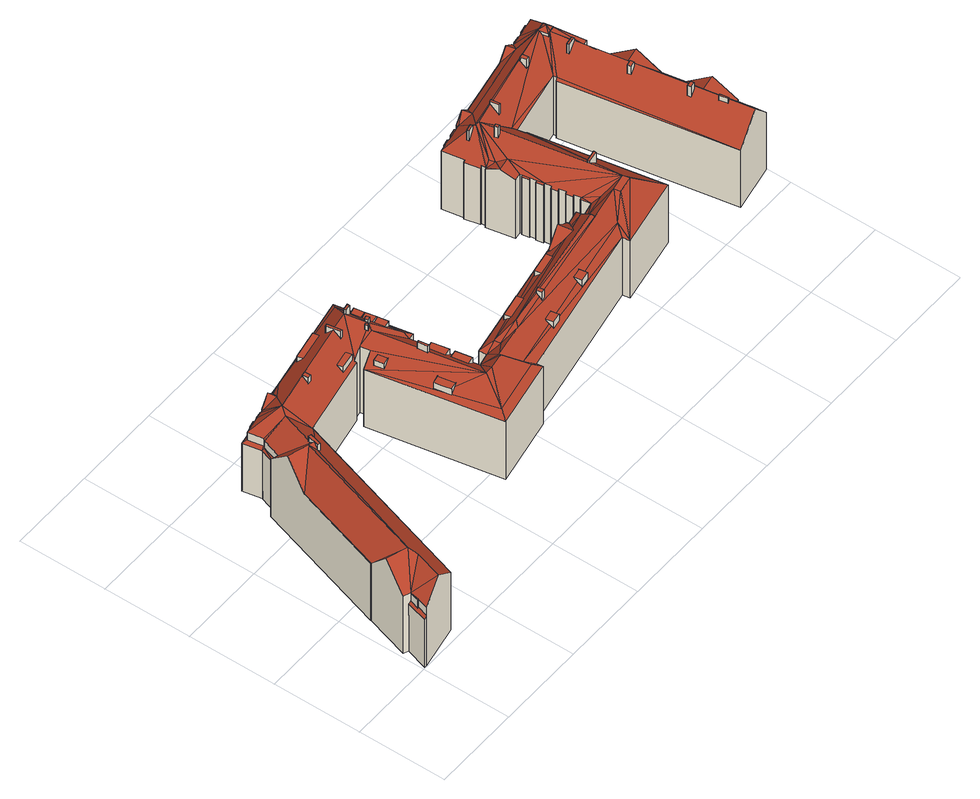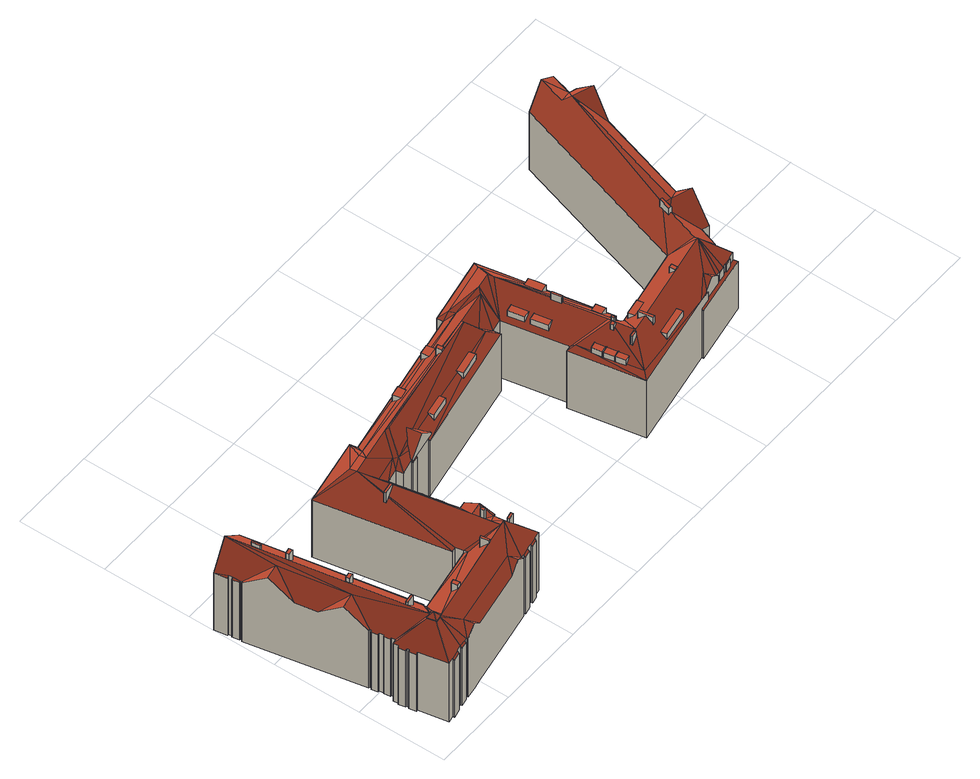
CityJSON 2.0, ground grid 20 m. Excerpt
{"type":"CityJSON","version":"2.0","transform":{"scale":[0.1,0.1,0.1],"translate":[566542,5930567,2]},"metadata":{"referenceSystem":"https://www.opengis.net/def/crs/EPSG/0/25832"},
"CityObjects":{
"building1":{"type":"Building","attributes":{"Grundfläche 2D":"2889.848828","Grundhöhe NN":"2.448"},"children":["building1-1","building1-2","building1-3","building1-4","building1-5","building1-6","building1-7","building1-8","building1-9","building1-10","building1-11","building1-12","building1-13","building1-14","building1-15","building1-16","building1-17","building1-18","building1-19","building1-20","building1-21","building1-22","building1-23","building1-24","building1-25","building1-26","building1-27","building1-28","building1-29"],"geometry":[{"type":"MultiSurface","lod":"3","boundaries":[[[0,1,2,3,4,5,6,7,8,9]],[[10,11,12,13,14,15,7,6,16,17]],[[18,19,20,21,22]],[[23,24,25]],[[26,27,23]],[[28,24,23,27,29,30,31],[22,21,32,33,34,18]],[[35,29,36]],[[29,27,36]],[[37,29,35]],[[38,37,39]],[[40,41,42,29,37]],[[43,44,40]],[[45,46,47,48]],[[49,50,51,52,53,54,55,56]],[[57,58,52,51,50,59]],[[60,59,61]],[[62,63,58,57,59,60]],[[64,65,66]],[[65,67,56,66]],[[56,55,66]],[[68,69,58,70]],[[68,54,53]],[[31,30,29,50,71,72,28]],[[50,29,59]],[[73,74,75,76,28,72]],[[77,78,79,80,81,73]],[[73,81,76,75,74]],[[82,78,77]],[[83,82,84,85,86]],[[82,83,78]],[[78,83,86,85]],[[84,87,88,85]],[[89,88,87]],[[90,91,89,92,93]],[[89,91,88]],[[94,95,92]],[[96,97,98,91,90,93,92,95,99]],[[100,95,94]],[[101,102,103,104,105]],[[102,106,103]],[[104,107,108,109,102,101,105]],[[107,110,111,102,109,108]],[[112,113,114,115,116]],[[116,117,118,119,120]],[[120,121,116]],[[118,117,116,115,114]],[[122,123,112]],[[123,124,125,126,127,114,113,112]],[[128,129,124]],[[130,131,132,128]],[[133,128,132]],[[134,129,135]],[[134,136,137,129]],[[138,139,140,141]],[[142,141,140]],[[143,144,145]],[[144,146,145]],[[146,147,145]],[[144,148,149,150]],[[150,146,144]],[[151,150,149,152,153,154]],[[155,156,81,80,79,78]],[[157,158,156]],[[81,156,158,76]],[[159,158,157,25]],[[160,161,162,163,164,158,159,25,24,165]],[[111,110,120]],[[166,167,24,28,76]],[[78,85,168]],[[102,169,100,106]],[[169,95,100]],[[118,114,170,171]],[[103,106,94]],[[94,106,100]],[[172,130,128,124,173,174,175]],[[129,127,126,125,124]],[[176,174,173]],[[175,177,178,172]],[[133,135,129,128]],[[114,127,126,127,129,137,179,180,181,182,183,184,185,186,187,188]],[[189,170,187]],[[170,114,188,187]],[[190,171,170,189,191,192,193,194,195,196,197,198]],[[199,200,201,202,118,171,190]],[[199,203,204,200]],[[201,205,206,207]],[[202,118,202,201,207,138]],[[141,208,118,202,138]],[[142,209,210,141]],[[211,210,209]],[[212,213,211]],[[213,210,211]],[[214,215,216,217,218,219,220,213]],[[220,210,213]],[[214,221,222,215]],[[216,223,224,217]],[[225,226,118,227,141,210,220,228]],[[227,118,208,141]],[[218,229,230,231,232,145,220,219]],[[145,147,220]],[[118,226,233,234,111,120,119]],[[233,226,225,228,220,111,234]],[[220,147,111]],[[152,235,236,153]],[[154,237,238,151]],[[102,150,151]],[[239,102,151,240,241,242,243,244,245,246,247]],[[248,249,239]],[[249,250,239]],[[239,250,102]],[[111,150,102]],[[111,146,150]],[[111,147,146]],[[251,252,249]],[[249,252,250]],[[169,252,253]],[[169,102,250,252]],[[254,255,251]],[[255,252,251]],[[256,253,252,255]],[[257,258,259,13,12,11,255,254,260,261]],[[262,263,264,265]],[[266,267,268,269,270,271,272,273,3,2,1,274]],[[275,276,269,268,277,265,264]],[[278,265,277]],[[278,279,265]],[[16,6,5,4,280,256,255,17]],[[273,272,271,46,45,262,265,280,4,3]],[[10,17,255]],[[11,10,255]],[[155,281,278]],[[281,279,278]],[[78,168,155]],[[168,282,155]],[[155,282,281]],[[283,279,281]],[[284,26,23]],[[285,27,26]],[[285,286,36,27]],[[39,37,35]],[[44,41,40]],[[61,59,29,42]],[[287,288,289,68,70,58,63,62]],[[290,68,289]],[[68,53,69]],[[291,292,290]],[[290,292,54,68]],[[293,54,292]],[[293,294,66,54]],[[66,55,54]],[[76,158,164,163,162,161,160,165,24,167,166]],[[168,85,88,282]],[[97,96,99,95,283,281,91,98]],[[280,283,295,296,253,297,298]],[[283,95,169,253,296,295]],[[297,253,256,280,298]],[[282,91,281]],[[88,91,282]],[[280,279,283]],[[265,279,280]],[[299,300,301,302]],[[303,302,301]],[[304,302,303]],[[305,304,303]],[[306,307,304,305]],[[308,309,310,311,312,313,314,315,307,306,316,317,318,319,320,321]],[[322,323,324,325,326,327]],[[52,58,69,53]],[[120,110,121]],[[1,0,9,266,274]],[[259,14,13]],[[8,7,15,14,259,258,267,266,9]],[[21,20,33,32]],[[19,18,34]],[[34,33,20,19]],[[262,45,48,275,264,263]],[[271,270,269,276,47,46]],[[276,275,48,47]],[[300,299,328,329]],[[315,314,330,331]],[[307,315,331,332]],[[304,307,332,333]],[[333,334,335,336,302,304]],[[299,302,336,328]],[[323,322,337,338]],[[324,323,338,339]],[[340,341,342,343,50,49]],[[71,50,343,344]],[[72,71,344,345]],[[73,72,345,346]],[[77,73,346,347]],[[82,77,347,348]],[[84,82,348,349]],[[87,84,349,350]],[[89,87,350,351]],[[92,89,351,352]],[[94,92,352,353]],[[103,94,353,354]],[[104,103,354,355]],[[107,104,355,356]],[[121,110,107,356,357]],[[116,121,357,358]],[[112,116,358,359]],[[122,112,359,360]],[[123,122,360,361]],[[173,124,123,361,362]],[[176,173,362,363]],[[174,176,363,364]],[[175,174,364,365]],[[177,175,365,366]],[[178,177,366,367]],[[130,172,368,369]],[[172,178,367,368]],[[131,130,369,370]],[[136,134,135,133,132,131,370,371]],[[137,136,371,372]],[[194,193,373,374]],[[179,137,372,375]],[[180,179,375,376]],[[181,180,376,377]],[[182,181,377,378]],[[183,182,378,379]],[[184,183,379,380]],[[185,184,380,381]],[[187,186,382,383]],[[186,185,381,382]],[[189,187,383,384]],[[191,189,384,385]],[[192,191,385,386]],[[196,195,387,388]],[[193,192,386,373]],[[195,194,374,387]],[[197,196,388,389]],[[198,197,389,390]],[[190,198,390,391]],[[199,190,391,392]],[[203,199,392,393]],[[205,201,394,395]],[[139,138,396,397]],[[204,203,393,398]],[[200,204,398,399]],[[201,200,399,394]],[[206,205,395,400]],[[207,206,400,401]],[[138,207,401,396]],[[402,403,404,212,211,209,142,140,139,397,405]],[[213,212,404,406]],[[214,213,406,407]],[[221,214,407,408]],[[222,221,408,409]],[[215,222,409,410]],[[216,215,410,411]],[[223,216,411,412]],[[224,223,412,413]],[[217,224,413,414]],[[218,217,414,415]],[[229,218,415,416]],[[230,229,416,417]],[[231,230,417,418]],[[232,231,418,419]],[[145,232,419,420]],[[143,145,420,421]],[[148,144,143,421,422]],[[149,148,422,423]],[[152,149,423,424]],[[235,152,424,425]],[[236,235,425,426]],[[153,236,426,427]],[[154,153,427,428]],[[237,154,428,429]],[[238,237,429,430]],[[151,238,430,431]],[[240,151,431,432]],[[241,240,432,433]],[[242,241,433,434]],[[243,242,434,435]],[[244,243,435,436]],[[245,244,436,437]],[[246,245,437,438]],[[247,246,438,439]],[[239,247,439,440]],[[248,239,440,441]],[[249,248,441,442]],[[251,249,442,443]],[[254,251,443,444]],[[260,254,444,445]],[[257,261,446,447]],[[261,260,445,446]],[[258,257,447,448]],[[267,258,448,449]],[[268,267,449,450]],[[277,268,450,451]],[[278,277,451,452]],[[155,278,452,453]],[[156,155,453,454]],[[157,156,454,455]],[[25,157,455,456]],[[313,284,23,25,456,330,314]],[[284,313,312,26]],[[285,26,312,311,286]],[[286,311,310,36]],[[36,310,309,35]],[[35,309,308,39]],[[39,308,321,38]],[[38,321,320,37]],[[37,320,319,40]],[[40,319,318,43]],[[43,318,317,44]],[[44,317,316,41]],[[41,316,306,42]],[[42,306,305,61]],[[61,305,303,60]],[[60,303,301,62]],[[457,288,287,62,301,300,329]],[[291,290,289,288,457,458]],[[292,291,458,459]],[[294,293,292,459,460]],[[327,66,294,460,337,322]],[[66,327,326,64]],[[64,326,325,65]],[[65,325,324,67]],[[56,67,324,339,340,49]],[[461,334,462,463]],[[464,465,335,466]],[[341,467,468,469]],[[470,342,471,472]],[[472,473,474,470]],[[474,473,463,462]],[[475,465,464,476]],[[476,468,467,475]],[[338,337,460,459,458,457,329,328,336,335,465,475,467,341,340,339]],[[334,333,332,331,330,456,455,454,453,452,451,450,449,448,447,446,445,444,443,442,441,440,439,438,437,436,435,434,433,432,431,430,429,428,427,426,425,424,423,422,421,420,419,418,417,416,415,414,413,412,411,410,409,408,407,406,404,403,402,405,397,396,401,400,395,394,399,398,393,392,391,390,389,388,387,374,373,386,385,384,383,382,381,380,379,378,377,376,375,372,371,370,369,368,367,366,365,364,363,362,361,360,359,358,357,356,355,354,353,352,351,350,349,348,347,346,345,344,343,342,470,474,462]]],"semantics":{"surfaces":[{"type":"RoofSurface"},{"type":"WallSurface"},{"type":"GroundSurface"}],"values":[0,0,0,0,0,0,0,0,0,0,0,0,0,0,0,0,0,0,0,0,0,0,0,0,0,0,0,0,0,0,0,0,0,0,0,0,0,0,0,0,0,0,0,0,0,0,0,0,0,0,0,0,0,0,0,0,0,0,0,0,0,0,0,0,0,0,0,0,0,0,0,0,0,0,0,0,0,0,0,0,0,0,0,0,0,0,0,0,0,0,0,0,0,0,0,0,0,0,0,0,0,0,0,0,0,0,0,0,0,0,0,0,0,0,0,0,0,0,0,0,0,0,0,0,0,0,0,0,0,0,0,0,0,0,0,0,0,0,0,0,0,0,0,0,0,0,0,0,0,0,0,0,0,0,0,0,0,0,0,0,0,0,0,0,0,0,0,1,1,1,1,1,1,1,1,1,1,1,1,1,1,1,1,1,1,1,1,1,1,1,1,1,1,1,1,1,1,1,1,1,1,1,1,1,1,1,1,1,1,1,1,1,1,1,1,1,1,1,1,1,1,1,1,1,1,1,1,1,1,1,1,1,1,1,1,1,1,1,1,1,1,1,1,1,1,1,1,1,1,1,1,1,1,1,1,1,1,1,1,1,1,1,1,1,1,1,1,1,1,1,1,1,1,1,1,1,1,1,1,1,1,1,1,1,1,1,1,1,1,1,1,1,1,1,1,1,1,1,1,1,1,1,1,1,1,1,1,1,1,1,1,1,1,1,1,1,1,1,1,1,1,1,1,1,1,1,1,1,1,1,2,2]}}]},
"building1-1":{"type":"BuildingInstallation","parents":["building1"],"geometry":[{"type":"MultiSurface","lod":"3","boundaries":[[[477,478,479,480,481]],[[482,481,480,483]],[[484,485,480,479]],[[486,487,480,485]],[[488,489,490,480,487]],[[483,480,490]],[[491,115,113,127,479,478,477,481]],[[127,188,492,485,484,479]],[[487,486,485,492,170,171,493]],[[208,227,490,489,488,487,493,202]],[[227,226,483,490]],[[226,494,482,483]],[[481,482,494,119,117,491]]],"semantics":{"surfaces":[{"type":"RoofSurface"},{"type":"WallSurface"}],"values":[0,0,0,0,0,0,1,1,1,1,1,1,1]}}]},
"building1-2":{"type":"BuildingInstallation","parents":["building1"],"geometry":[{"type":"MultiSurface","lod":"3","boundaries":[[[495,496,497,498,499,500]],[[501,502,496,495]],[[502,79,503,498,497,496]],[[503,504,499,498]],[[504,80,501,495,500,499]]],"semantics":{"surfaces":[{"type":"RoofSurface"},{"type":"WallSurface"}],"values":[0,1,1,1,1]}}]},
"building1-3":{"type":"BuildingInstallation","parents":["building1"],"geometry":[{"type":"MultiSurface","lod":"3","boundaries":[[[505,506,507,508]],[[509,510,505,508]],[[510,109,101,511,506,505]],[[511,512,507,506]],[[509,508,507,512,105,108]]],"semantics":{"surfaces":[{"type":"RoofSurface"},{"type":"WallSurface"}],"values":[0,1,1,1,1]}}]},
"building1-4":{"type":"BuildingInstallation","parents":["building1"],"geometry":[{"type":"MultiSurface","lod":"3","boundaries":[[[513,514,515,516]],[[515,514,517,518]],[[516,515,518,519]],[[513,516,519,520]],[[514,513,520,517]]],"semantics":{"surfaces":[{"type":"RoofSurface"},{"type":"WallSurface"}],"values":[0,1,1,1,1]}}]},
"building1-5":{"type":"BuildingInstallation","parents":["building1"],"geometry":[{"type":"MultiSurface","lod":"3","boundaries":[[[521,522,523,524]],[[523,522,525,526]],[[521,524,527]],[[527,525,522,521]]],"semantics":{"surfaces":[{"type":"RoofSurface"},{"type":"WallSurface"}],"values":[0,1,1,1]}}]},
"building1-6":{"type":"BuildingInstallation","parents":["building1"],"geometry":[{"type":"MultiSurface","lod":"3","boundaries":[[[528,529,530,531]],[[531,530,532,533]],[[528,531,533,534]],[[529,528,534,535]],[[530,529,535,532]]],"semantics":{"surfaces":[{"type":"RoofSurface"},{"type":"WallSurface"}],"values":[0,1,1,1,1]}}]},
"building1-7":{"type":"BuildingInstallation","parents":["building1"],"geometry":[{"type":"MultiSurface","lod":"3","boundaries":[[[536,537,538,539]],[[540,541,536,539]],[[542,543,537,536,541,31]],[[543,544,538,537]],[[540,539,538,544,545,30]]],"semantics":{"surfaces":[{"type":"RoofSurface"},{"type":"WallSurface"}],"values":[0,1,1,1,1]}}]},
"building1-8":{"type":"BuildingInstallation","parents":["building1"],"geometry":[{"type":"MultiSurface","lod":"3","boundaries":[[[546,547,548,549]],[[550,551,547,546]],[[225,548,547,551,233]],[[225,228,549,548]],[[234,550,546,549,228]]],"semantics":{"surfaces":[{"type":"RoofSurface"},{"type":"WallSurface"}],"values":[0,1,1,1,1]}}]},
"building1-9":{"type":"BuildingInstallation","parents":["building1"],"geometry":[{"type":"MultiSurface","lod":"3","boundaries":[[[552,553,554,555]],[[556,557,552,555]],[[553,552,557,99]],[[555,554,96,556]]],"semantics":{"surfaces":[{"type":"RoofSurface"},{"type":"WallSurface"}],"values":[0,1,1,1]}}]},
"building1-10":{"type":"BuildingInstallation","parents":["building1"],"geometry":[{"type":"MultiSurface","lod":"3","boundaries":[[[558,559,560,561]],[[561,560,562,563]],[[558,561,563,564]],[[559,558,564,219]],[[560,559,219,562]]],"semantics":{"surfaces":[{"type":"RoofSurface"},{"type":"WallSurface"}],"values":[0,1,1,1,1]}}]},
"building1-11":{"type":"BuildingInstallation","parents":["building1"],"geometry":[{"type":"MultiSurface","lod":"3","boundaries":[[[565,566,567,568]],[[569,272,568,567]],[[566,565,273,570]],[[570,569,567,566]]],"semantics":{"surfaces":[{"type":"RoofSurface"},{"type":"WallSurface"}],"values":[0,1,1,1]}}]},
"building1-12":{"type":"BuildingInstallation","parents":["building1"],"geometry":[{"type":"MultiSurface","lod":"3","boundaries":[[[571,572,573,574,575]],[[575,574,576,163]],[[159,573,572,571,164]],[[576,574,573,159]]],"semantics":{"surfaces":[{"type":"RoofSurface"},{"type":"WallSurface"}],"values":[0,1,1,1]}}]},
"building1-13":{"type":"BuildingInstallation","parents":["building1"],"geometry":[{"type":"MultiSurface","lod":"3","boundaries":[[[577,578,579,580]],[[580,579,581,582]],[[577,580,582,583]],[[578,577,583,584]],[[579,578,584,581]]],"semantics":{"surfaces":[{"type":"RoofSurface"},{"type":"WallSurface"}],"values":[0,1,1,1,1]}}]},
"building1-14":{"type":"BuildingInstallation","parents":["building1"],"geometry":[{"type":"MultiSurface","lod":"3","boundaries":[[[585,586,587,588,589,590]],[[591,83,592,588,587,586]],[[592,86,590,589,588]],[[586,585,591]]],"semantics":{"surfaces":[{"type":"RoofSurface"},{"type":"WallSurface"}],"values":[0,1,1,1]}}]},
"building1-15":{"type":"BuildingInstallation","parents":["building1"],"geometry":[{"type":"MultiSurface","lod":"3","boundaries":[[[593,594,595,596]],[[597,598,594,593]],[[598,599,595,594]],[[596,595,599,167,600]],[[166,597,593,596,600]]],"semantics":{"surfaces":[{"type":"RoofSurface"},{"type":"WallSurface"}],"values":[0,1,1,1,1]}}]},
"building1-16":{"type":"BuildingInstallation","parents":["building1"],"geometry":[{"type":"MultiSurface","lod":"3","boundaries":[[[601,602,603,604]],[[604,603,605,606]],[[601,604,606,607]],[[602,601,607,608]],[[603,602,608,605]]],"semantics":{"surfaces":[{"type":"RoofSurface"},{"type":"WallSurface"}],"values":[0,1,1,1,1]}}]},
"building1-17":{"type":"BuildingInstallation","parents":["building1"],"geometry":[{"type":"MultiSurface","lod":"3","boundaries":[[[609,610,611,612]],[[612,611,613,614]],[[609,612,614,615]],[[610,609,615,616]],[[611,610,616,613]]],"semantics":{"surfaces":[{"type":"RoofSurface"},{"type":"WallSurface"}],"values":[0,1,1,1,1]}}]},
"building1-18":{"type":"BuildingInstallation","parents":["building1"],"geometry":[{"type":"MultiSurface","lod":"3","boundaries":[[[617,618,619,620,621]],[[622,623,620,619]],[[623,93,97,617,621,620]],[[90,622,619,618,98]]],"semantics":{"surfaces":[{"type":"RoofSurface"},{"type":"WallSurface"}],"values":[0,1,1,1]}}]},
"building1-19":{"type":"BuildingInstallation","parents":["building1"],"geometry":[{"type":"MultiSurface","lod":"3","boundaries":[[[624,625,626,627]],[[625,624,628,629]],[[625,629,626]],[[627,628,624]]],"semantics":{"surfaces":[{"type":"RoofSurface"},{"type":"WallSurface"}],"values":[0,1,1,1]}}]},
"building1-20":{"type":"BuildingInstallation","parents":["building1"],"geometry":[{"type":"MultiSurface","lod":"3","boundaries":[[[630,631,632,633]],[[631,634,632]],[[633,635,630]],[[631,630,635,634]]],"semantics":{"surfaces":[{"type":"RoofSurface"},{"type":"WallSurface"}],"values":[0,1,1,1]}}]},
"building1-21":{"type":"BuildingInstallation","parents":["building1"],"geometry":[{"type":"MultiSurface","lod":"3","boundaries":[[[636,637,638,639]],[[639,638,640,161]],[[637,636,162,641]],[[641,640,638,637]]],"semantics":{"surfaces":[{"type":"RoofSurface"},{"type":"WallSurface"}],"values":[0,1,1,1]}}]},
"building1-22":{"type":"BuildingInstallation","parents":["building1"],"geometry":[{"type":"MultiSurface","lod":"3","boundaries":[[[642,643,644,645]],[[645,644,646,647]],[[642,645,647,648]],[[643,642,648,649]],[[644,643,649,646]]],"semantics":{"surfaces":[{"type":"RoofSurface"},{"type":"WallSurface"}],"values":[0,1,1,1,1]}}]},
"building1-23":{"type":"BuildingInstallation","parents":["building1"],"geometry":[{"type":"MultiSurface","lod":"3","boundaries":[[[650,651,652,653]],[[653,652,654,165]],[[651,650,160,655]],[[655,654,652,651]]],"semantics":{"surfaces":[{"type":"RoofSurface"},{"type":"WallSurface"}],"values":[0,1,1,1]}}]},
"building1-24":{"type":"BuildingInstallation","parents":["building1"],"geometry":[{"type":"MultiSurface","lod":"3","boundaries":[[[656,657,658,659,660,661]],[[662,663,657,656]],[[664,659,658,657,663,296,297]],[[664,665,660,659]],[[662,656,661,660,665,298,295]]],"semantics":{"surfaces":[{"type":"RoofSurface"},{"type":"WallSurface"}],"values":[0,1,1,1,1]}}]},
"building1-25":{"type":"BuildingInstallation","parents":["building1"],"geometry":[{"type":"MultiSurface","lod":"3","boundaries":[[[666,667,668,669]],[[670,668,667,671,672]],[[669,668,670]],[[666,671,667]]],"semantics":{"surfaces":[{"type":"RoofSurface"},{"type":"WallSurface"}],"values":[0,1,1,1]}}]},
"building1-26":{"type":"BuildingInstallation","parents":["building1"],"geometry":[{"type":"MultiSurface","lod":"3","boundaries":[[[673,674,675,676,677]],[[674,673,677,678,57,679]],[[53,675,674,679,63,70,69]],[[53,680,676,675]],[[681,678,677,676,680,51]]],"semantics":{"surfaces":[{"type":"RoofSurface"},{"type":"WallSurface"}],"values":[0,1,1,1,1]}}]},
"building1-27":{"type":"BuildingInstallation","parents":["building1"],"geometry":[{"type":"MultiSurface","lod":"3","boundaries":[[[682,683,684,685]],[[685,684,686,687]],[[682,685,687,688]],[[683,682,688,689]],[[684,683,689,686]]],"semantics":{"surfaces":[{"type":"RoofSurface"},{"type":"WallSurface"}],"values":[0,1,1,1,1]}}]},
"building1-28":{"type":"BuildingInstallation","parents":["building1"],"geometry":[{"type":"MultiSurface","lod":"3","boundaries":[[[690,691,692,693]],[[125,126,693,692]],[[694,695,691,690]],[[692,691,695,125]],[[694,690,693,126]]],"semantics":{"surfaces":[{"type":"RoofSurface"},{"type":"WallSurface"}],"values":[0,1,1,1,1]}}]},
"building1-29":{"type":"BuildingInstallation","parents":["building1"],"geometry":[{"type":"MultiSurface","lod":"3","boundaries":[[[696,697,698,699]],[[700,701,697,696]],[[75,702,698,697,701]],[[702,703,699,698]],[[74,700,696,699,703]]],"semantics":{"surfaces":[{"type":"RoofSurface"},{"type":"WallSurface"}],"values":[0,1,1,1,1]}}]}
},
"vertices":[
[871,367,167],[871,364,167],[879,360,172],[891,352,182],[902,347,191],[912,343,199],[914,342,201],[908,375,201],[883,370,178],[871,368,167],[933,359,182],[939,367,175],[942,370,173],[948,377,167],[947,382,167],[932,379,179],[916,343,199],[927,354,188],[423,568,188],[420,581,188],[355,569,188],[358,556,188],[368,558,188],[295,567,163],[509,595,174],[520,608,163],[271,561,163],[254,539,185],[470,545,221],[215,497,221],[426,537,221],[431,538,221],[357,559,184],[355,569,173],[420,581,173],[219,550,163],[227,551,163],[204,548,163],[203,549,162],[219,552,162],[194,546,163],[179,543,163],[163,540,163],[193,548,162],[178,545,162],[679,310,186],[731,320,186],[728,335,186],[676,325,186],[111,21,164],[245,448,164],[184,391,202],[178,393,208],[175,383,208],[71,92,221],[81,75,206],[62,12,206],[184,410,208],[182,405,208],[208,483,208],[166,501,163],[170,506,163],[152,458,163],[182,406,207],[18,28,163],[20,28,165],[25,50,163],[12,2,165],[166,397,221],[178,393,221],[181,405,209],[427,482,164],[426,486,168],[447,490,188],[470,493,211],[475,494,216],[480,494,221],[451,468,188],[518,247,213],[496,366,213],[492,388,213],[475,483,213],[423,463,163],[461,306,171],[477,170,163],[490,189,176],[466,288,172],[632,199,163],[614,212,176],[630,213,163],[715,242,174],[610,228,178],[982,279,163],[737,245,173],[985,262,163],[996,300,178],[831,269,178],[736,251,178],[714,247,178],[853,273,178],[1035,323,216],[1075,416,200],[1070,344,216],[1140,291,163],[1086,582,164],[1075,421,199],[1073,329,216],[1079,581,170],[1073,421,201],[1073,415,202],[1075,599,170],[1015,640,217],[1229,619,167],[1275,672,218],[1276,673,219],[1274,671,218],[1228,628,166],[1266,683,212],[1272,692,219],[1265,689,217],[1073,608,170],[1075,599,163],[1224,618,163],[1293,236,163],[1352,247,219],[1285,622,219],[1284,627,219],[1276,672,219],[1344,362,206],[1316,518,204],[1386,314,166],[1390,315,166],[1379,368,206],[1369,423,164],[1350,525,204],[1360,473,164],[1340,577,165],[1338,577,165],[1246,736,166],[1245,739,166],[1222,735,186],[1226,714,186],[1197,730,162],[963,587,165],[969,556,180],[967,588,165],[987,580,169],[983,594,169],[975,524,167],[991,527,167],[999,561,180],[1001,477,167],[992,522,167],[995,506,167],[998,492,167],[564,296,163],[537,441,163],[550,443,163],[535,453,174],[532,487,172],[520,536,174],[520,534,174],[524,511,174],[525,509,174],[529,486,174],[516,558,174],[483,502,218],[484,506,216],[530,241,224],[1032,337,216],[1289,676,219],[1285,694,219],[1387,310,166],[1399,256,163],[1391,284,167],[1389,293,167],[1394,285,163],[1392,294,163],[1389,310,163],[1337,581,165],[1340,582,162],[1337,597,162],[1334,596,165],[1332,607,165],[1334,607,162],[1332,622,162],[1330,622,165],[1328,631,165],[1277,672,218],[1339,633,165],[1317,749,166],[1337,645,165],[1340,646,161],[1337,661,161],[1334,661,165],[1333,667,165],[1336,668,161],[1333,684,161],[1329,683,166],[1302,746,166],[1283,742,167],[1270,739,167],[1272,693,218],[1302,750,162],[1282,746,162],[1269,743,162],[1253,740,162],[1253,737,166],[1271,692,218],[1066,706,161],[1047,681,185],[1042,702,185],[1019,698,165],[1020,694,165],[1012,693,165],[996,689,165],[983,687,165],[967,684,165],[950,681,165],[996,647,211],[1004,641,219],[1012,697,160],[995,694,160],[982,691,161],[967,688,161],[1067,653,219],[1265,691,219],[1268,692,219],[1062,652,219],[959,632,165],[956,632,161],[963,598,161],[966,599,165],[1067,651,217],[1062,650,217],[990,522,164],[993,505,164],[995,492,164],[998,476,164],[1014,400,166],[1003,461,167],[1001,461,163],[1003,445,163],[1006,446,167],[1009,431,167],[1006,430,163],[1009,415,163],[1011,415,166],[1012,400,163],[1016,377,163],[1031,367,177],[985,371,163],[975,356,177],[956,323,216],[982,387,163],[970,366,182],[950,329,224],[932,381,160],[932,379,162],[947,382,162],[949,380,164],[948,384,160],[679,313,182],[678,318,178],[678,319,177],[616,302,182],[871,368,162],[883,370,162],[883,374,158],[729,332,172],[729,331,174],[731,323,182],[801,335,182],[848,344,182],[871,367,163],[676,325,171],[728,335,170],[590,319,163],[593,302,163],[617,288,182],[652,278,224],[570,255,215],[563,247,224],[646,269,215],[270,563,163],[250,558,185],[226,553,163],[140,462,163],[136,464,163],[120,412,221],[104,361,163],[39,155,163],[40,154,163],[25,107,221],[9,55,163],[731,283,216],[739,285,216],[738,291,222],[730,289,222],[140,465,135],[140,462,142],[152,458,142],[149,462,135],[166,501,142],[163,504,135],[170,506,142],[163,540,142],[155,546,135],[219,552,141],[219,550,143],[227,551,143],[226,553,141],[271,561,141],[270,563,140],[295,567,140],[294,571,136],[179,543,142],[178,545,141],[193,548,141],[194,546,142],[204,548,142],[203,549,141],[20,51,136],[5,2,136],[12,2,142],[20,28,142],[18,28,140],[25,50,141],[140,465,4],[140,462,4],[295,567,4],[294,571,4],[155,546,4],[163,504,4],[162,503,4],[149,463,4],[149,462,4],[20,51,4],[5,2,4],[12,2,4],[111,21,4],[238,427,4],[244,444,4],[245,448,4],[427,482,4],[426,486,4],[447,490,4],[451,468,4],[423,463,4],[477,170,4],[632,199,4],[630,213,4],[982,279,4],[985,262,4],[1140,291,4],[1086,582,4],[1079,581,4],[1075,599,4],[1228,628,4],[1229,619,4],[1224,618,4],[1293,236,4],[1399,256,4],[1394,285,4],[1391,284,4],[1389,293,4],[1392,294,4],[1389,310,4],[1387,310,4],[1386,314,4],[1390,315,4],[1340,577,4],[1338,577,4],[1337,661,4],[1334,661,4],[1337,581,4],[1340,582,4],[1337,597,4],[1334,596,4],[1332,607,4],[1334,607,4],[1332,622,4],[1330,622,4],[1328,631,4],[1339,633,4],[1337,645,4],[1340,646,4],[1333,667,4],[1336,668,4],[1333,684,4],[1329,683,4],[1317,749,4],[1302,746,4],[1302,750,4],[1270,739,4],[1269,743,4],[1246,736,4],[1245,739,4],[1282,746,4],[1283,742,4],[1253,740,4],[1253,737,4],[1197,730,4],[1066,706,4],[1019,698,4],[1222,735,4],[1020,694,4],[1012,693,4],[1012,697,4],[995,694,4],[996,689,4],[983,687,4],[982,691,4],[967,688,4],[967,684,4],[950,681,4],[959,632,4],[956,632,4],[963,598,4],[966,599,4],[967,588,4],[963,587,4],[975,524,4],[991,527,4],[992,522,4],[990,522,4],[993,505,4],[995,506,4],[998,492,4],[995,492,4],[998,476,4],[1001,477,4],[1003,461,4],[1001,461,4],[1003,445,4],[1006,446,4],[1009,431,4],[1006,430,4],[1009,415,4],[1011,415,4],[1014,400,4],[1012,400,4],[1016,377,4],[985,371,4],[982,387,4],[949,380,4],[948,384,4],[932,381,4],[932,379,4],[883,370,4],[883,374,4],[590,319,4],[593,302,4],[564,296,4],[537,441,4],[550,443,4],[520,608,4],[136,464,4],[39,155,4],[40,154,4],[9,55,4],[162,503,25],[166,502,4],[166,502,25],[153,462,25],[153,462,4],[149,463,25],[161,451,4],[161,451,25],[238,427,25],[206,463,4],[244,444,25],[206,463,25],[197,493,25],[197,493,4],[164,458,4],[164,458,25],
[1274,671,220],[1275,672,220],[1276,672,220],[1277,682,230],[1269,670,220],[1265,690,220],[1265,691,220],[1277,672,220],[1289,674,220],[1285,694,220],[1285,695,220],[1272,693,220],[1271,692,220],[1268,692,220],[1269,670,212],[1289,674,218],[1285,695,218],[1265,690,219],
[491,388,229],[494,366,229],[496,366,229],[499,366,229],[495,389,229],[492,388,229],[491,388,212],[494,366,211],[499,366,211],[495,389,211],
[1058,413,220],[1084,417,220],[1083,423,220],[1057,418,220],[1057,418,215],[1058,413,215],[1084,417,192],[1083,423,192],
[308,500,223],[307,514,223],[298,513,223],[299,499,223],[307,514,220],[298,513,221],[299,499,206],[308,500,206],
[544,352,187],[537,390,187],[521,387,187],[528,349,187],[537,390,172],[532,389,177],[544,352,172],
[1337,319,226],[1333,318,226],[1337,299,227],[1340,300,227],[1337,299,213],[1340,300,217],[1337,319,217],[1333,318,213],
[434,522,224],[428,554,224],[423,553,224],[429,521,224],[429,521,204],[434,522,204],[428,550,208],[428,554,203],[423,553,204],[423,551,206],
[1065,632,225],[1070,633,225],[1067,653,225],[1062,652,225],[1065,632,197],[1070,633,197],
[855,263,188],[851,282,188],[829,277,188],[832,259,188],[832,259,170],[855,263,170],
[997,642,221],[996,647,221],[981,644,221],[982,639,221],[981,644,193],[982,639,193],[997,642,211],
[849,341,186],[846,356,186],[799,347,186],[802,332,186],[799,347,171],[846,356,170],
[517,484,186],[529,486,186],[532,487,186],[528,510,186],[513,507,186],[528,510,172],
[1303,504,227],[1290,501,227],[1292,493,227],[1304,495,227],[1292,493,204],[1304,495,216],[1303,504,216],[1290,501,204],
[476,329,188],[458,325,188],[461,306,188],[465,288,188],[466,288,188],[483,291,188],[458,325,171],[465,288,171],
[483,498,225],[491,500,225],[489,507,225],[482,506,225],[483,498,218],[491,500,210],[489,507,210],[482,506,218],
[491,548,225],[491,553,225],[477,551,225],[478,546,225],[477,551,213],[478,546,213],[491,548,200],[491,553,200],
[1193,675,227],[1184,673,227],[1187,659,227],[1195,661,227],[1187,659,202],[1195,661,202],[1193,675,217],[1184,673,217],
[735,260,188],[712,256,188],[716,238,188],[738,242,188],[737,245,188],[716,238,170],[738,242,170],
[436,449,187],[440,427,187],[456,430,187],[453,452,187],[436,449,172],[440,427,173],
[553,305,187],[546,341,187],[530,339,187],[537,302,187],[546,341,172],[553,305,172],
[512,509,186],[528,512,186],[523,535,186],[508,532,186],[523,535,172],[528,512,172],
[1327,371,232],[1326,379,232],[1313,377,232],[1314,369,232],[1313,377,204],[1314,369,204],[1327,371,216],[1326,379,216],
[508,533,186],[523,536,186],[519,559,186],[504,556,186],[519,559,172],[523,536,171],
[732,277,230],[740,279,230],[738,291,230],[738,292,230],[730,290,230],[730,289,230],[732,277,208],[740,279,207],[738,292,223],[730,290,223],
[383,497,188],[386,483,188],[422,489,188],[419,504,188],[422,489,172],[386,483,172],[408,487,172],
[184,410,222],[183,411,222],[175,383,222],[181,381,222],[189,409,222],[189,409,203],[183,411,207],[181,381,202],[187,400,202],
[1017,603,234],[1011,602,234],[1013,594,234],[1019,595,234],[1013,594,204],[1019,595,211],[1017,603,211],[1011,602,204],
[1265,624,227],[1266,619,227],[1285,622,227],[1284,627,227],[1265,624,201],[1266,619,201],
[471,489,225],[475,490,225],[474,497,225],[470,496,225],[471,489,211],[475,490,215],[474,497,216],[470,496,211]
]}
